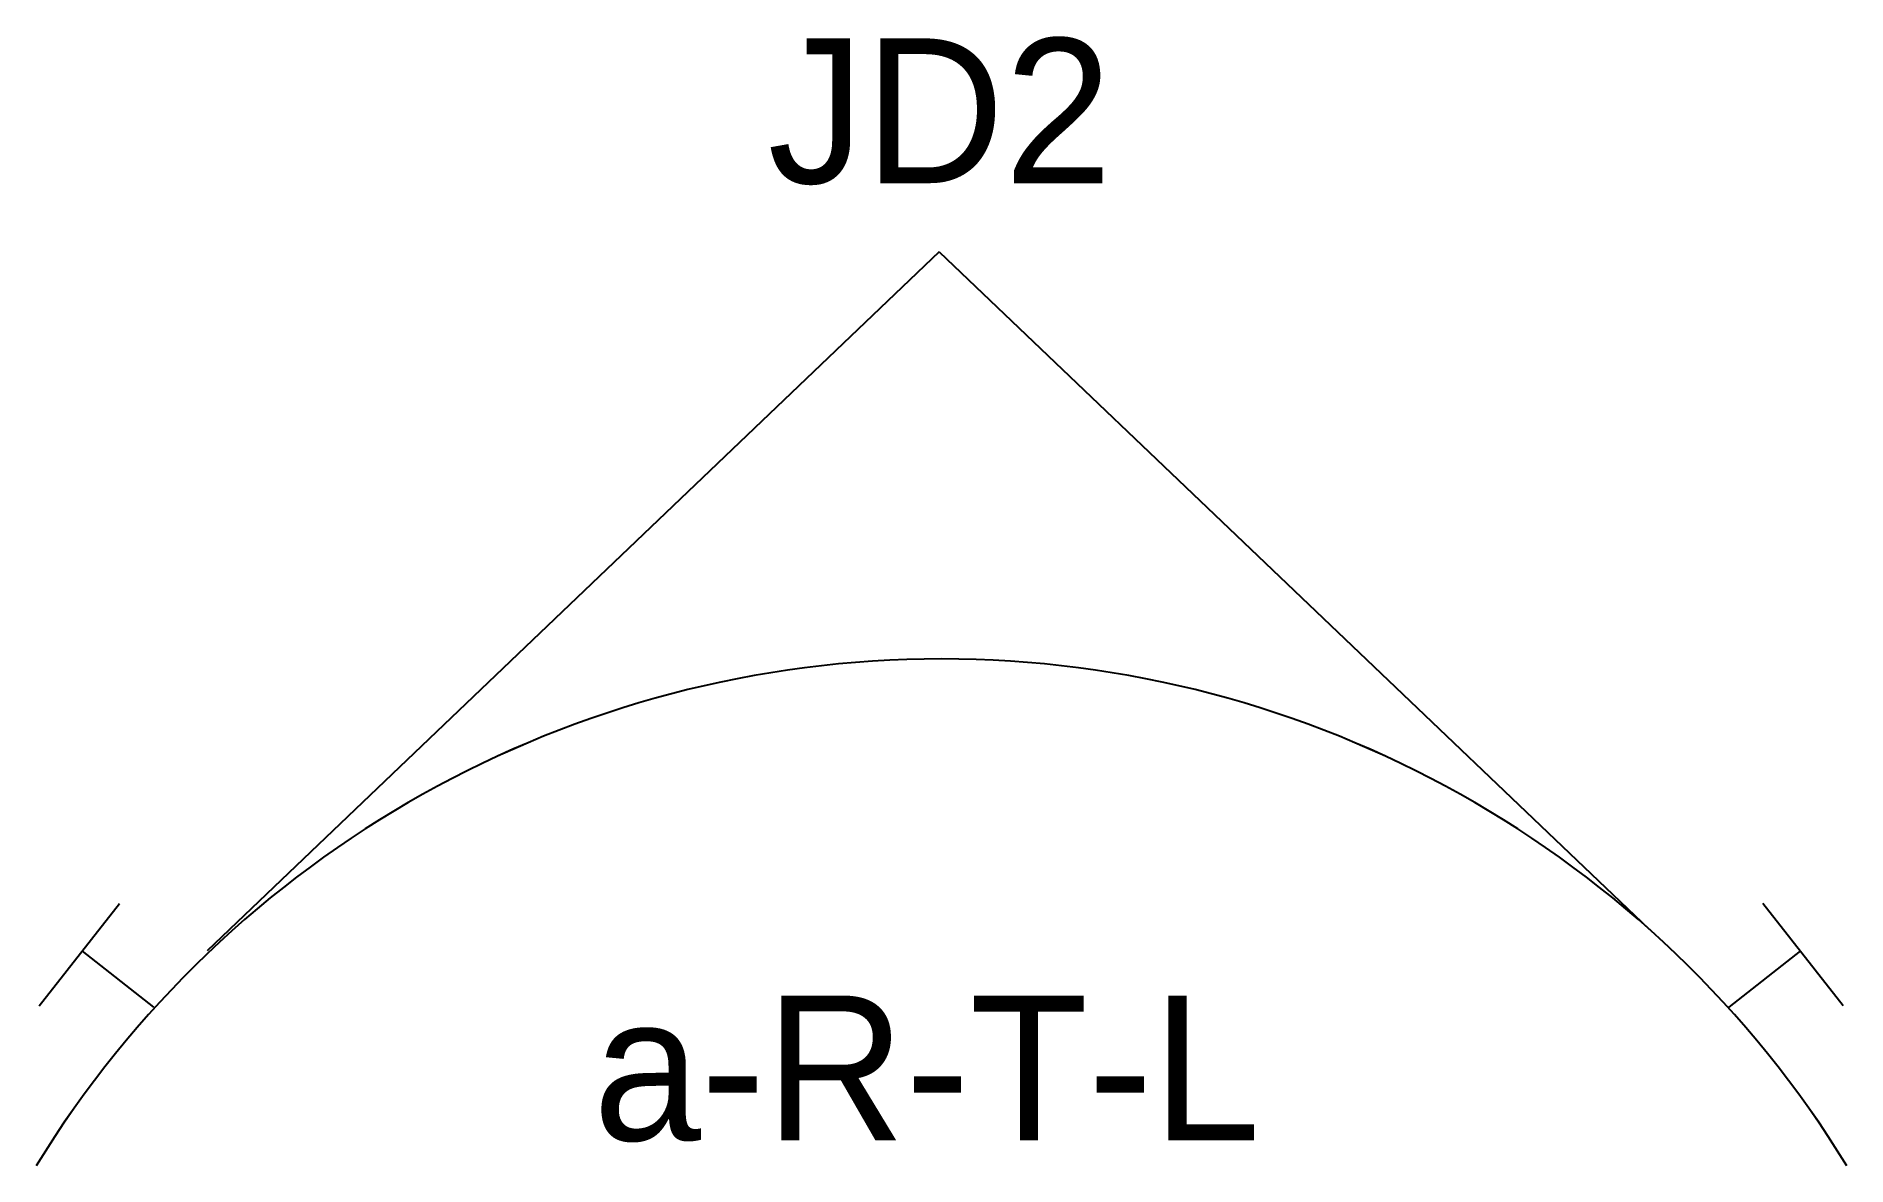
# Model space of a CAD drawing. Header units: metres. Extents: x 11 to 36, y 9.6 to 25.2.
import ezdxf

# ---------------------------------------------------------------- set-up
doc = ezdxf.new("R2010")
doc.units = ezdxf.units.M

msp = doc.modelspace()

# ---------------------------------------------------------------- linework, layer by layer
for p, q in [((23.46, 22.24), (13.35, 12.59)), ((23.46, 22.24), (33.26, 12.89)), ((11.03, 11.83), (12.14, 13.24)), ((35.94, 11.83), (34.83, 13.24)), ((11.62, 12.59), (12.61, 11.81)), ((35.35, 12.59), (34.36, 11.81))]:
    msp.add_line(p, q)
msp.add_lwpolyline([(35.99, 9.62, 0.56), (10.99, 9.62)], format="xyb")
msp.add_arc((23.49, 1.96), 14.66, 31.5, 148.5)

# ---------------------------------------------------------------- texts
for s, p in [('JD2', (21.09, 23.19)), ('a-R-T-L', (18.68, 9.97))]:
    msp.add_text(s, height=2).set_placement(p)

doc.saveas('drawing.dxf')
